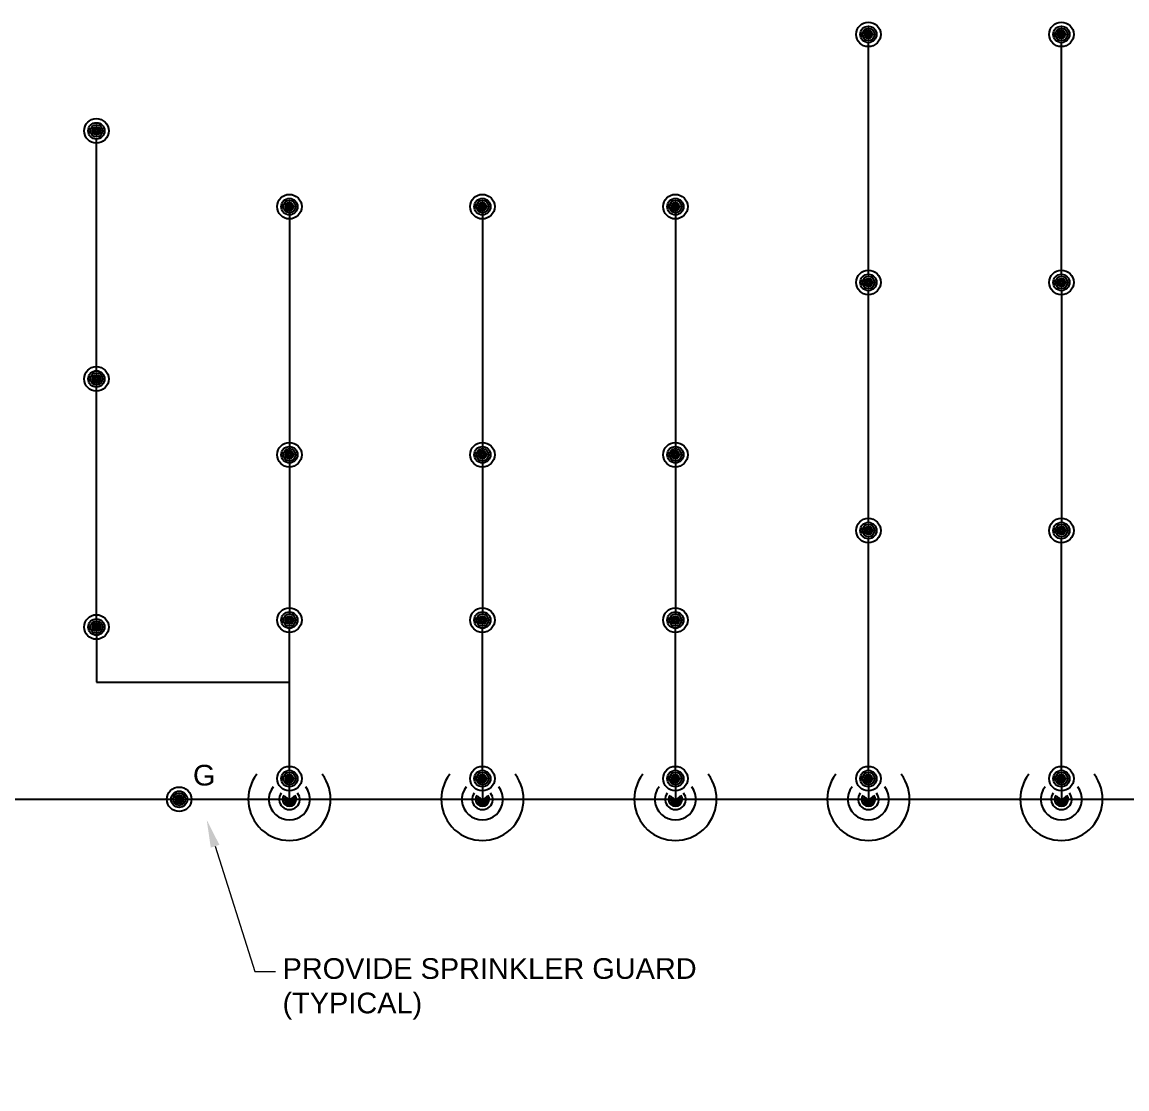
# Model space of a CAD drawing. Extents: x -24247 to 247, y -156 to 1335.
# Drawn here: x -1671 to -1030, y -120 to 499 of the extents above; entities that cross this region are included whole.
import ezdxf
from ezdxf import colors
from ezdxf.entities.mleader import LeaderData, LeaderLine
from ezdxf.math import Vec2, Vec3

# ---------------------------------------------------------------- set-up
doc = ezdxf.new("R2010")
doc.units = 0
doc.header["$LTSCALE"] = 48
doc.header["$MEASUREMENT"] = 0
for name, color, linetype in [('F-DRYP-N', 3, 'Continuous'), ('F-DRYP-N @ 1 (1)', 3, 'Continuous'), ('F-DRYP-N @ 1 (2)', 3, 'Continuous'), ('F-DRYP-N @ 12', 3, 'Continuous'), ('F-DRYP-N @ 128', 3, 'Continuous'), ('F-DRYP-N @ 16', 3, 'Continuous'), ('F-DRYP-N @ 192', 3, 'Continuous'), ('F-DRYP-N @ 2', 3, 'Continuous'), ('F-DRYP-N @ 24', 3, 'Continuous'), ('F-DRYP-N @ 384', 3, 'Continuous'), ('F-DRYP-N @ 4', 3, 'Continuous'), ('F-DRYP-N @ 48', 3, 'Continuous'), ('F-DRYP-N @ 64', 3, 'Continuous'), ('F-DRYP-N @ 768', 3, 'Continuous'), ('F-DRYP-N @ 8', 3, 'Continuous'), ('F-DRYP-N @ 96', 3, 'Continuous'), ('F-SPRK-HEAD-N', 2, 'Continuous'), ('F-SPRK-HEAD-N @ 1 (1)', 2, 'Continuous'), ('F-SPRK-HEAD-N @ 1 (2)', 2, 'Continuous'), ('F-SPRK-HEAD-N @ 128', 2, 'Continuous'), ('F-SPRK-HEAD-N @ 192', 2, 'Continuous'), ('F-SPRK-HEAD-N @ 48', 2, 'Continuous'), ('F-SPRK-HEAD-N @ 64', 2, 'Continuous'), ('F-SPRK-HEAD-N @ 96', 2, 'Continuous')]:
    doc.layers.add(name, color=color, linetype=linetype)
doc.layers.add('G-ANNO-TEXT', color=70, linetype='Continuous', lineweight=0)
doc.styles.add('Arial', font='arial.ttf')

# ---------------------------------------------------------------- blocks, each defined once
blk = doc.blocks.new('*U14')
blk.add_circle((0, 0), 0.0371)
at = {"color": 7, "lineweight": 0}
blk.add_circle((0, 0), 0.0117, dxfattribs=at)
blk = doc.blocks.new('*U485')
at = {"layer": 'F-SPRK-HEAD-N @ 1 (1)'}
blk.add_blockref('*U14', (-1628, 147.74), dxfattribs=at)
at = {"layer": 'F-SPRK-HEAD-N @ 1 (2)'}
blk.add_blockref('*U14', (-1628, 147.74), dxfattribs=at)
at = {"layer": 'F-SPRK-HEAD-N @ 128', "xscale": 128, "yscale": 128, "zscale": 128}
blk.add_blockref('*U14', (-1628, 147.74), dxfattribs=at)
at = {"layer": 'F-SPRK-HEAD-N @ 192', "xscale": 192, "yscale": 192, "zscale": 192}
blk.add_blockref('*U14', (-1628, 147.74), dxfattribs=at)
at = {"layer": 'F-SPRK-HEAD-N @ 48', "xscale": 48, "yscale": 48, "zscale": 48}
blk.add_blockref('*U14', (-1628, 147.74), dxfattribs=at)
at = {"layer": 'F-SPRK-HEAD-N @ 64', "xscale": 64, "yscale": 64, "zscale": 64}
blk.add_blockref('*U14', (-1628, 147.74), dxfattribs=at)
at = {"layer": 'F-SPRK-HEAD-N @ 96', "xscale": 96, "yscale": 96, "zscale": 96}
blk.add_blockref('*U14', (-1628, 147.74), dxfattribs=at)
blk = doc.blocks.new('*U486')
at = {"layer": 'F-SPRK-HEAD-N @ 1 (1)'}
blk.add_blockref('*U14', (-1628, 291.74), dxfattribs=at)
at = {"layer": 'F-SPRK-HEAD-N @ 1 (2)'}
blk.add_blockref('*U14', (-1628, 291.74), dxfattribs=at)
at = {"layer": 'F-SPRK-HEAD-N @ 128', "xscale": 128, "yscale": 128, "zscale": 128}
blk.add_blockref('*U14', (-1628, 291.74), dxfattribs=at)
at = {"layer": 'F-SPRK-HEAD-N @ 192', "xscale": 192, "yscale": 192, "zscale": 192}
blk.add_blockref('*U14', (-1628, 291.74), dxfattribs=at)
at = {"layer": 'F-SPRK-HEAD-N @ 48', "xscale": 48, "yscale": 48, "zscale": 48}
blk.add_blockref('*U14', (-1628, 291.74), dxfattribs=at)
at = {"layer": 'F-SPRK-HEAD-N @ 64', "xscale": 64, "yscale": 64, "zscale": 64}
blk.add_blockref('*U14', (-1628, 291.74), dxfattribs=at)
at = {"layer": 'F-SPRK-HEAD-N @ 96', "xscale": 96, "yscale": 96, "zscale": 96}
blk.add_blockref('*U14', (-1628, 291.74), dxfattribs=at)
blk = doc.blocks.new('*U487')
at = {"layer": 'F-SPRK-HEAD-N @ 1 (1)'}
blk.add_blockref('*U14', (-1628, 435.74), dxfattribs=at)
at = {"layer": 'F-SPRK-HEAD-N @ 1 (2)'}
blk.add_blockref('*U14', (-1628, 435.74), dxfattribs=at)
at = {"layer": 'F-SPRK-HEAD-N @ 128', "xscale": 128, "yscale": 128, "zscale": 128}
blk.add_blockref('*U14', (-1628, 435.74), dxfattribs=at)
at = {"layer": 'F-SPRK-HEAD-N @ 192', "xscale": 192, "yscale": 192, "zscale": 192}
blk.add_blockref('*U14', (-1628, 435.74), dxfattribs=at)
at = {"layer": 'F-SPRK-HEAD-N @ 48', "xscale": 48, "yscale": 48, "zscale": 48}
blk.add_blockref('*U14', (-1628, 435.74), dxfattribs=at)
at = {"layer": 'F-SPRK-HEAD-N @ 64', "xscale": 64, "yscale": 64, "zscale": 64}
blk.add_blockref('*U14', (-1628, 435.74), dxfattribs=at)
at = {"layer": 'F-SPRK-HEAD-N @ 96', "xscale": 96, "yscale": 96, "zscale": 96}
blk.add_blockref('*U14', (-1628, 435.74), dxfattribs=at)
blk = doc.blocks.new('*U488')
at = {"layer": 'F-SPRK-HEAD-N @ 1 (1)'}
blk.add_blockref('*U14', (-1516, 59.74), dxfattribs=at)
at = {"layer": 'F-SPRK-HEAD-N @ 1 (2)'}
blk.add_blockref('*U14', (-1516, 59.74), dxfattribs=at)
at = {"layer": 'F-SPRK-HEAD-N @ 128', "xscale": 128, "yscale": 128, "zscale": 128}
blk.add_blockref('*U14', (-1516, 59.74), dxfattribs=at)
at = {"layer": 'F-SPRK-HEAD-N @ 192', "xscale": 192, "yscale": 192, "zscale": 192}
blk.add_blockref('*U14', (-1516, 59.74), dxfattribs=at)
at = {"layer": 'F-SPRK-HEAD-N @ 48', "xscale": 48, "yscale": 48, "zscale": 48}
blk.add_blockref('*U14', (-1516, 59.74), dxfattribs=at)
at = {"layer": 'F-SPRK-HEAD-N @ 64', "xscale": 64, "yscale": 64, "zscale": 64}
blk.add_blockref('*U14', (-1516, 59.74), dxfattribs=at)
at = {"layer": 'F-SPRK-HEAD-N @ 96', "xscale": 96, "yscale": 96, "zscale": 96}
blk.add_blockref('*U14', (-1516, 59.74), dxfattribs=at)
blk = doc.blocks.new('*U495')
at = {"layer": 'F-SPRK-HEAD-N @ 1 (1)'}
blk.add_blockref('*U14', (-1580, 47.74), dxfattribs=at)
at = {"layer": 'F-SPRK-HEAD-N @ 1 (2)'}
blk.add_blockref('*U14', (-1580, 47.74), dxfattribs=at)
at = {"layer": 'F-SPRK-HEAD-N @ 128', "xscale": 128, "yscale": 128, "zscale": 128}
blk.add_blockref('*U14', (-1580, 47.74), dxfattribs=at)
at = {"layer": 'F-SPRK-HEAD-N @ 192', "xscale": 192, "yscale": 192, "zscale": 192}
blk.add_blockref('*U14', (-1580, 47.74), dxfattribs=at)
at = {"layer": 'F-SPRK-HEAD-N @ 48', "xscale": 48, "yscale": 48, "zscale": 48}
blk.add_blockref('*U14', (-1580, 47.74), dxfattribs=at)
at = {"layer": 'F-SPRK-HEAD-N @ 64', "xscale": 64, "yscale": 64, "zscale": 64}
blk.add_blockref('*U14', (-1580, 47.74), dxfattribs=at)
at = {"layer": 'F-SPRK-HEAD-N @ 96', "xscale": 96, "yscale": 96, "zscale": 96}
blk.add_blockref('*U14', (-1580, 47.74), dxfattribs=at)
blk = doc.blocks.new('*U499')
at = {"layer": 'F-SPRK-HEAD-N @ 1 (1)'}
blk.add_blockref('*U14', (-1180, 203.74), dxfattribs=at)
at = {"layer": 'F-SPRK-HEAD-N @ 1 (2)'}
blk.add_blockref('*U14', (-1180, 203.74), dxfattribs=at)
at = {"layer": 'F-SPRK-HEAD-N @ 128', "xscale": 128, "yscale": 128, "zscale": 128}
blk.add_blockref('*U14', (-1180, 203.74), dxfattribs=at)
at = {"layer": 'F-SPRK-HEAD-N @ 192', "xscale": 192, "yscale": 192, "zscale": 192}
blk.add_blockref('*U14', (-1180, 203.74), dxfattribs=at)
at = {"layer": 'F-SPRK-HEAD-N @ 48', "xscale": 48, "yscale": 48, "zscale": 48}
blk.add_blockref('*U14', (-1180, 203.74), dxfattribs=at)
at = {"layer": 'F-SPRK-HEAD-N @ 64', "xscale": 64, "yscale": 64, "zscale": 64}
blk.add_blockref('*U14', (-1180, 203.74), dxfattribs=at)
at = {"layer": 'F-SPRK-HEAD-N @ 96', "xscale": 96, "yscale": 96, "zscale": 96}
blk.add_blockref('*U14', (-1180, 203.74), dxfattribs=at)
blk = doc.blocks.new('*U500')
at = {"layer": 'F-SPRK-HEAD-N @ 1 (1)'}
blk.add_blockref('*U14', (-1180, 347.74), dxfattribs=at)
at = {"layer": 'F-SPRK-HEAD-N @ 1 (2)'}
blk.add_blockref('*U14', (-1180, 347.74), dxfattribs=at)
at = {"layer": 'F-SPRK-HEAD-N @ 128', "xscale": 128, "yscale": 128, "zscale": 128}
blk.add_blockref('*U14', (-1180, 347.74), dxfattribs=at)
at = {"layer": 'F-SPRK-HEAD-N @ 192', "xscale": 192, "yscale": 192, "zscale": 192}
blk.add_blockref('*U14', (-1180, 347.74), dxfattribs=at)
at = {"layer": 'F-SPRK-HEAD-N @ 48', "xscale": 48, "yscale": 48, "zscale": 48}
blk.add_blockref('*U14', (-1180, 347.74), dxfattribs=at)
at = {"layer": 'F-SPRK-HEAD-N @ 64', "xscale": 64, "yscale": 64, "zscale": 64}
blk.add_blockref('*U14', (-1180, 347.74), dxfattribs=at)
at = {"layer": 'F-SPRK-HEAD-N @ 96', "xscale": 96, "yscale": 96, "zscale": 96}
blk.add_blockref('*U14', (-1180, 347.74), dxfattribs=at)
blk = doc.blocks.new('*U501')
at = {"layer": 'F-SPRK-HEAD-N @ 1 (1)'}
blk.add_blockref('*U14', (-1068, 203.74), dxfattribs=at)
at = {"layer": 'F-SPRK-HEAD-N @ 1 (2)'}
blk.add_blockref('*U14', (-1068, 203.74), dxfattribs=at)
at = {"layer": 'F-SPRK-HEAD-N @ 128', "xscale": 128, "yscale": 128, "zscale": 128}
blk.add_blockref('*U14', (-1068, 203.74), dxfattribs=at)
at = {"layer": 'F-SPRK-HEAD-N @ 192', "xscale": 192, "yscale": 192, "zscale": 192}
blk.add_blockref('*U14', (-1068, 203.74), dxfattribs=at)
at = {"layer": 'F-SPRK-HEAD-N @ 48', "xscale": 48, "yscale": 48, "zscale": 48}
blk.add_blockref('*U14', (-1068, 203.74), dxfattribs=at)
at = {"layer": 'F-SPRK-HEAD-N @ 64', "xscale": 64, "yscale": 64, "zscale": 64}
blk.add_blockref('*U14', (-1068, 203.74), dxfattribs=at)
at = {"layer": 'F-SPRK-HEAD-N @ 96', "xscale": 96, "yscale": 96, "zscale": 96}
blk.add_blockref('*U14', (-1068, 203.74), dxfattribs=at)
blk = doc.blocks.new('*U502')
at = {"layer": 'F-SPRK-HEAD-N @ 1 (1)'}
blk.add_blockref('*U14', (-1068, 347.74), dxfattribs=at)
at = {"layer": 'F-SPRK-HEAD-N @ 1 (2)'}
blk.add_blockref('*U14', (-1068, 347.74), dxfattribs=at)
at = {"layer": 'F-SPRK-HEAD-N @ 128', "xscale": 128, "yscale": 128, "zscale": 128}
blk.add_blockref('*U14', (-1068, 347.74), dxfattribs=at)
at = {"layer": 'F-SPRK-HEAD-N @ 192', "xscale": 192, "yscale": 192, "zscale": 192}
blk.add_blockref('*U14', (-1068, 347.74), dxfattribs=at)
at = {"layer": 'F-SPRK-HEAD-N @ 48', "xscale": 48, "yscale": 48, "zscale": 48}
blk.add_blockref('*U14', (-1068, 347.74), dxfattribs=at)
at = {"layer": 'F-SPRK-HEAD-N @ 64', "xscale": 64, "yscale": 64, "zscale": 64}
blk.add_blockref('*U14', (-1068, 347.74), dxfattribs=at)
at = {"layer": 'F-SPRK-HEAD-N @ 96', "xscale": 96, "yscale": 96, "zscale": 96}
blk.add_blockref('*U14', (-1068, 347.74), dxfattribs=at)
blk = doc.blocks.new('*U511')
at = {"layer": 'F-SPRK-HEAD-N @ 1 (1)'}
blk.add_blockref('*U14', (-1404, 59.74), dxfattribs=at)
at = {"layer": 'F-SPRK-HEAD-N @ 1 (2)'}
blk.add_blockref('*U14', (-1404, 59.74), dxfattribs=at)
at = {"layer": 'F-SPRK-HEAD-N @ 128', "xscale": 128, "yscale": 128, "zscale": 128}
blk.add_blockref('*U14', (-1404, 59.74), dxfattribs=at)
at = {"layer": 'F-SPRK-HEAD-N @ 192', "xscale": 192, "yscale": 192, "zscale": 192}
blk.add_blockref('*U14', (-1404, 59.74), dxfattribs=at)
at = {"layer": 'F-SPRK-HEAD-N @ 48', "xscale": 48, "yscale": 48, "zscale": 48}
blk.add_blockref('*U14', (-1404, 59.74), dxfattribs=at)
at = {"layer": 'F-SPRK-HEAD-N @ 64', "xscale": 64, "yscale": 64, "zscale": 64}
blk.add_blockref('*U14', (-1404, 59.74), dxfattribs=at)
at = {"layer": 'F-SPRK-HEAD-N @ 96', "xscale": 96, "yscale": 96, "zscale": 96}
blk.add_blockref('*U14', (-1404, 59.74), dxfattribs=at)
blk = doc.blocks.new('*U512')
at = {"layer": 'F-SPRK-HEAD-N @ 1 (1)'}
blk.add_blockref('*U14', (-1292, 59.74), dxfattribs=at)
at = {"layer": 'F-SPRK-HEAD-N @ 1 (2)'}
blk.add_blockref('*U14', (-1292, 59.74), dxfattribs=at)
at = {"layer": 'F-SPRK-HEAD-N @ 128', "xscale": 128, "yscale": 128, "zscale": 128}
blk.add_blockref('*U14', (-1292, 59.74), dxfattribs=at)
at = {"layer": 'F-SPRK-HEAD-N @ 192', "xscale": 192, "yscale": 192, "zscale": 192}
blk.add_blockref('*U14', (-1292, 59.74), dxfattribs=at)
at = {"layer": 'F-SPRK-HEAD-N @ 48', "xscale": 48, "yscale": 48, "zscale": 48}
blk.add_blockref('*U14', (-1292, 59.74), dxfattribs=at)
at = {"layer": 'F-SPRK-HEAD-N @ 64', "xscale": 64, "yscale": 64, "zscale": 64}
blk.add_blockref('*U14', (-1292, 59.74), dxfattribs=at)
at = {"layer": 'F-SPRK-HEAD-N @ 96', "xscale": 96, "yscale": 96, "zscale": 96}
blk.add_blockref('*U14', (-1292, 59.74), dxfattribs=at)
blk = doc.blocks.new('*U513')
at = {"layer": 'F-SPRK-HEAD-N @ 1 (1)'}
blk.add_blockref('*U14', (-1180, 59.74), dxfattribs=at)
at = {"layer": 'F-SPRK-HEAD-N @ 1 (2)'}
blk.add_blockref('*U14', (-1180, 59.74), dxfattribs=at)
at = {"layer": 'F-SPRK-HEAD-N @ 128', "xscale": 128, "yscale": 128, "zscale": 128}
blk.add_blockref('*U14', (-1180, 59.74), dxfattribs=at)
at = {"layer": 'F-SPRK-HEAD-N @ 192', "xscale": 192, "yscale": 192, "zscale": 192}
blk.add_blockref('*U14', (-1180, 59.74), dxfattribs=at)
at = {"layer": 'F-SPRK-HEAD-N @ 48', "xscale": 48, "yscale": 48, "zscale": 48}
blk.add_blockref('*U14', (-1180, 59.74), dxfattribs=at)
at = {"layer": 'F-SPRK-HEAD-N @ 64', "xscale": 64, "yscale": 64, "zscale": 64}
blk.add_blockref('*U14', (-1180, 59.74), dxfattribs=at)
at = {"layer": 'F-SPRK-HEAD-N @ 96', "xscale": 96, "yscale": 96, "zscale": 96}
blk.add_blockref('*U14', (-1180, 59.74), dxfattribs=at)
blk = doc.blocks.new('*U514')
at = {"layer": 'F-SPRK-HEAD-N @ 1 (1)'}
blk.add_blockref('*U14', (-1068, 59.74), dxfattribs=at)
at = {"layer": 'F-SPRK-HEAD-N @ 1 (2)'}
blk.add_blockref('*U14', (-1068, 59.74), dxfattribs=at)
at = {"layer": 'F-SPRK-HEAD-N @ 128', "xscale": 128, "yscale": 128, "zscale": 128}
blk.add_blockref('*U14', (-1068, 59.74), dxfattribs=at)
at = {"layer": 'F-SPRK-HEAD-N @ 192', "xscale": 192, "yscale": 192, "zscale": 192}
blk.add_blockref('*U14', (-1068, 59.74), dxfattribs=at)
at = {"layer": 'F-SPRK-HEAD-N @ 48', "xscale": 48, "yscale": 48, "zscale": 48}
blk.add_blockref('*U14', (-1068, 59.74), dxfattribs=at)
at = {"layer": 'F-SPRK-HEAD-N @ 64', "xscale": 64, "yscale": 64, "zscale": 64}
blk.add_blockref('*U14', (-1068, 59.74), dxfattribs=at)
at = {"layer": 'F-SPRK-HEAD-N @ 96', "xscale": 96, "yscale": 96, "zscale": 96}
blk.add_blockref('*U14', (-1068, 59.74), dxfattribs=at)
blk = doc.blocks.new('*U527')
at = {"layer": 'F-SPRK-HEAD-N @ 1 (1)'}
blk.add_blockref('*U14', (-1180, 491.74), dxfattribs=at)
at = {"layer": 'F-SPRK-HEAD-N @ 1 (2)'}
blk.add_blockref('*U14', (-1180, 491.74), dxfattribs=at)
at = {"layer": 'F-SPRK-HEAD-N @ 128', "xscale": 128, "yscale": 128, "zscale": 128}
blk.add_blockref('*U14', (-1180, 491.74), dxfattribs=at)
at = {"layer": 'F-SPRK-HEAD-N @ 192', "xscale": 192, "yscale": 192, "zscale": 192}
blk.add_blockref('*U14', (-1180, 491.74), dxfattribs=at)
at = {"layer": 'F-SPRK-HEAD-N @ 48', "xscale": 48, "yscale": 48, "zscale": 48}
blk.add_blockref('*U14', (-1180, 491.74), dxfattribs=at)
at = {"layer": 'F-SPRK-HEAD-N @ 64', "xscale": 64, "yscale": 64, "zscale": 64}
blk.add_blockref('*U14', (-1180, 491.74), dxfattribs=at)
at = {"layer": 'F-SPRK-HEAD-N @ 96', "xscale": 96, "yscale": 96, "zscale": 96}
blk.add_blockref('*U14', (-1180, 491.74), dxfattribs=at)
blk = doc.blocks.new('*U531')
at = {"layer": 'F-SPRK-HEAD-N @ 1 (1)'}
blk.add_blockref('*U14', (-1068, 491.74), dxfattribs=at)
at = {"layer": 'F-SPRK-HEAD-N @ 1 (2)'}
blk.add_blockref('*U14', (-1068, 491.74), dxfattribs=at)
at = {"layer": 'F-SPRK-HEAD-N @ 128', "xscale": 128, "yscale": 128, "zscale": 128}
blk.add_blockref('*U14', (-1068, 491.74), dxfattribs=at)
at = {"layer": 'F-SPRK-HEAD-N @ 192', "xscale": 192, "yscale": 192, "zscale": 192}
blk.add_blockref('*U14', (-1068, 491.74), dxfattribs=at)
at = {"layer": 'F-SPRK-HEAD-N @ 48', "xscale": 48, "yscale": 48, "zscale": 48}
blk.add_blockref('*U14', (-1068, 491.74), dxfattribs=at)
at = {"layer": 'F-SPRK-HEAD-N @ 64', "xscale": 64, "yscale": 64, "zscale": 64}
blk.add_blockref('*U14', (-1068, 491.74), dxfattribs=at)
at = {"layer": 'F-SPRK-HEAD-N @ 96', "xscale": 96, "yscale": 96, "zscale": 96}
blk.add_blockref('*U14', (-1068, 491.74), dxfattribs=at)
blk = doc.blocks.new('*U650')
at = {"layer": 'F-SPRK-HEAD-N @ 1 (1)'}
blk.add_blockref('*U14', (-1516, 391.74), dxfattribs=at)
at = {"layer": 'F-SPRK-HEAD-N @ 1 (2)'}
blk.add_blockref('*U14', (-1516, 391.74), dxfattribs=at)
at = {"layer": 'F-SPRK-HEAD-N @ 128', "xscale": 128, "yscale": 128, "zscale": 128}
blk.add_blockref('*U14', (-1516, 391.74), dxfattribs=at)
at = {"layer": 'F-SPRK-HEAD-N @ 192', "xscale": 192, "yscale": 192, "zscale": 192}
blk.add_blockref('*U14', (-1516, 391.74), dxfattribs=at)
at = {"layer": 'F-SPRK-HEAD-N @ 48', "xscale": 48, "yscale": 48, "zscale": 48}
blk.add_blockref('*U14', (-1516, 391.74), dxfattribs=at)
at = {"layer": 'F-SPRK-HEAD-N @ 64', "xscale": 64, "yscale": 64, "zscale": 64}
blk.add_blockref('*U14', (-1516, 391.74), dxfattribs=at)
at = {"layer": 'F-SPRK-HEAD-N @ 96', "xscale": 96, "yscale": 96, "zscale": 96}
blk.add_blockref('*U14', (-1516, 391.74), dxfattribs=at)
blk = doc.blocks.new('*U651')
at = {"layer": 'F-SPRK-HEAD-N @ 1 (1)'}
blk.add_blockref('*U14', (-1404, 391.74), dxfattribs=at)
at = {"layer": 'F-SPRK-HEAD-N @ 1 (2)'}
blk.add_blockref('*U14', (-1404, 391.74), dxfattribs=at)
at = {"layer": 'F-SPRK-HEAD-N @ 128', "xscale": 128, "yscale": 128, "zscale": 128}
blk.add_blockref('*U14', (-1404, 391.74), dxfattribs=at)
at = {"layer": 'F-SPRK-HEAD-N @ 192', "xscale": 192, "yscale": 192, "zscale": 192}
blk.add_blockref('*U14', (-1404, 391.74), dxfattribs=at)
at = {"layer": 'F-SPRK-HEAD-N @ 48', "xscale": 48, "yscale": 48, "zscale": 48}
blk.add_blockref('*U14', (-1404, 391.74), dxfattribs=at)
at = {"layer": 'F-SPRK-HEAD-N @ 64', "xscale": 64, "yscale": 64, "zscale": 64}
blk.add_blockref('*U14', (-1404, 391.74), dxfattribs=at)
at = {"layer": 'F-SPRK-HEAD-N @ 96', "xscale": 96, "yscale": 96, "zscale": 96}
blk.add_blockref('*U14', (-1404, 391.74), dxfattribs=at)
blk = doc.blocks.new('*U652')
at = {"layer": 'F-SPRK-HEAD-N @ 1 (1)'}
blk.add_blockref('*U14', (-1292, 391.74), dxfattribs=at)
at = {"layer": 'F-SPRK-HEAD-N @ 1 (2)'}
blk.add_blockref('*U14', (-1292, 391.74), dxfattribs=at)
at = {"layer": 'F-SPRK-HEAD-N @ 128', "xscale": 128, "yscale": 128, "zscale": 128}
blk.add_blockref('*U14', (-1292, 391.74), dxfattribs=at)
at = {"layer": 'F-SPRK-HEAD-N @ 192', "xscale": 192, "yscale": 192, "zscale": 192}
blk.add_blockref('*U14', (-1292, 391.74), dxfattribs=at)
at = {"layer": 'F-SPRK-HEAD-N @ 48', "xscale": 48, "yscale": 48, "zscale": 48}
blk.add_blockref('*U14', (-1292, 391.74), dxfattribs=at)
at = {"layer": 'F-SPRK-HEAD-N @ 64', "xscale": 64, "yscale": 64, "zscale": 64}
blk.add_blockref('*U14', (-1292, 391.74), dxfattribs=at)
at = {"layer": 'F-SPRK-HEAD-N @ 96', "xscale": 96, "yscale": 96, "zscale": 96}
blk.add_blockref('*U14', (-1292, 391.74), dxfattribs=at)
blk = doc.blocks.new('*U653')
at = {"layer": 'F-SPRK-HEAD-N @ 1 (1)'}
blk.add_blockref('*U14', (-1516, 247.74), dxfattribs=at)
at = {"layer": 'F-SPRK-HEAD-N @ 1 (2)'}
blk.add_blockref('*U14', (-1516, 247.74), dxfattribs=at)
at = {"layer": 'F-SPRK-HEAD-N @ 128', "xscale": 128, "yscale": 128, "zscale": 128}
blk.add_blockref('*U14', (-1516, 247.74), dxfattribs=at)
at = {"layer": 'F-SPRK-HEAD-N @ 192', "xscale": 192, "yscale": 192, "zscale": 192}
blk.add_blockref('*U14', (-1516, 247.74), dxfattribs=at)
at = {"layer": 'F-SPRK-HEAD-N @ 48', "xscale": 48, "yscale": 48, "zscale": 48}
blk.add_blockref('*U14', (-1516, 247.74), dxfattribs=at)
at = {"layer": 'F-SPRK-HEAD-N @ 64', "xscale": 64, "yscale": 64, "zscale": 64}
blk.add_blockref('*U14', (-1516, 247.74), dxfattribs=at)
at = {"layer": 'F-SPRK-HEAD-N @ 96', "xscale": 96, "yscale": 96, "zscale": 96}
blk.add_blockref('*U14', (-1516, 247.74), dxfattribs=at)
blk = doc.blocks.new('*U654')
at = {"layer": 'F-SPRK-HEAD-N @ 1 (1)'}
blk.add_blockref('*U14', (-1404, 247.74), dxfattribs=at)
at = {"layer": 'F-SPRK-HEAD-N @ 1 (2)'}
blk.add_blockref('*U14', (-1404, 247.74), dxfattribs=at)
at = {"layer": 'F-SPRK-HEAD-N @ 128', "xscale": 128, "yscale": 128, "zscale": 128}
blk.add_blockref('*U14', (-1404, 247.74), dxfattribs=at)
at = {"layer": 'F-SPRK-HEAD-N @ 192', "xscale": 192, "yscale": 192, "zscale": 192}
blk.add_blockref('*U14', (-1404, 247.74), dxfattribs=at)
at = {"layer": 'F-SPRK-HEAD-N @ 48', "xscale": 48, "yscale": 48, "zscale": 48}
blk.add_blockref('*U14', (-1404, 247.74), dxfattribs=at)
at = {"layer": 'F-SPRK-HEAD-N @ 64', "xscale": 64, "yscale": 64, "zscale": 64}
blk.add_blockref('*U14', (-1404, 247.74), dxfattribs=at)
at = {"layer": 'F-SPRK-HEAD-N @ 96', "xscale": 96, "yscale": 96, "zscale": 96}
blk.add_blockref('*U14', (-1404, 247.74), dxfattribs=at)
blk = doc.blocks.new('*U655')
at = {"layer": 'F-SPRK-HEAD-N @ 1 (1)'}
blk.add_blockref('*U14', (-1292, 247.74), dxfattribs=at)
at = {"layer": 'F-SPRK-HEAD-N @ 1 (2)'}
blk.add_blockref('*U14', (-1292, 247.74), dxfattribs=at)
at = {"layer": 'F-SPRK-HEAD-N @ 128', "xscale": 128, "yscale": 128, "zscale": 128}
blk.add_blockref('*U14', (-1292, 247.74), dxfattribs=at)
at = {"layer": 'F-SPRK-HEAD-N @ 192', "xscale": 192, "yscale": 192, "zscale": 192}
blk.add_blockref('*U14', (-1292, 247.74), dxfattribs=at)
at = {"layer": 'F-SPRK-HEAD-N @ 48', "xscale": 48, "yscale": 48, "zscale": 48}
blk.add_blockref('*U14', (-1292, 247.74), dxfattribs=at)
at = {"layer": 'F-SPRK-HEAD-N @ 64', "xscale": 64, "yscale": 64, "zscale": 64}
blk.add_blockref('*U14', (-1292, 247.74), dxfattribs=at)
at = {"layer": 'F-SPRK-HEAD-N @ 96', "xscale": 96, "yscale": 96, "zscale": 96}
blk.add_blockref('*U14', (-1292, 247.74), dxfattribs=at)
blk = doc.blocks.new('*U656')
at = {"layer": 'F-SPRK-HEAD-N @ 1 (1)'}
blk.add_blockref('*U14', (-1516, 151.74), dxfattribs=at)
at = {"layer": 'F-SPRK-HEAD-N @ 1 (2)'}
blk.add_blockref('*U14', (-1516, 151.74), dxfattribs=at)
at = {"layer": 'F-SPRK-HEAD-N @ 128', "xscale": 128, "yscale": 128, "zscale": 128}
blk.add_blockref('*U14', (-1516, 151.74), dxfattribs=at)
at = {"layer": 'F-SPRK-HEAD-N @ 192', "xscale": 192, "yscale": 192, "zscale": 192}
blk.add_blockref('*U14', (-1516, 151.74), dxfattribs=at)
at = {"layer": 'F-SPRK-HEAD-N @ 48', "xscale": 48, "yscale": 48, "zscale": 48}
blk.add_blockref('*U14', (-1516, 151.74), dxfattribs=at)
at = {"layer": 'F-SPRK-HEAD-N @ 64', "xscale": 64, "yscale": 64, "zscale": 64}
blk.add_blockref('*U14', (-1516, 151.74), dxfattribs=at)
at = {"layer": 'F-SPRK-HEAD-N @ 96', "xscale": 96, "yscale": 96, "zscale": 96}
blk.add_blockref('*U14', (-1516, 151.74), dxfattribs=at)
blk = doc.blocks.new('*U657')
at = {"layer": 'F-SPRK-HEAD-N @ 1 (1)'}
blk.add_blockref('*U14', (-1404, 151.74), dxfattribs=at)
at = {"layer": 'F-SPRK-HEAD-N @ 1 (2)'}
blk.add_blockref('*U14', (-1404, 151.74), dxfattribs=at)
at = {"layer": 'F-SPRK-HEAD-N @ 128', "xscale": 128, "yscale": 128, "zscale": 128}
blk.add_blockref('*U14', (-1404, 151.74), dxfattribs=at)
at = {"layer": 'F-SPRK-HEAD-N @ 192', "xscale": 192, "yscale": 192, "zscale": 192}
blk.add_blockref('*U14', (-1404, 151.74), dxfattribs=at)
at = {"layer": 'F-SPRK-HEAD-N @ 48', "xscale": 48, "yscale": 48, "zscale": 48}
blk.add_blockref('*U14', (-1404, 151.74), dxfattribs=at)
at = {"layer": 'F-SPRK-HEAD-N @ 64', "xscale": 64, "yscale": 64, "zscale": 64}
blk.add_blockref('*U14', (-1404, 151.74), dxfattribs=at)
at = {"layer": 'F-SPRK-HEAD-N @ 96', "xscale": 96, "yscale": 96, "zscale": 96}
blk.add_blockref('*U14', (-1404, 151.74), dxfattribs=at)
blk = doc.blocks.new('*U658')
at = {"layer": 'F-SPRK-HEAD-N @ 1 (1)'}
blk.add_blockref('*U14', (-1292, 151.74), dxfattribs=at)
at = {"layer": 'F-SPRK-HEAD-N @ 1 (2)'}
blk.add_blockref('*U14', (-1292, 151.74), dxfattribs=at)
at = {"layer": 'F-SPRK-HEAD-N @ 128', "xscale": 128, "yscale": 128, "zscale": 128}
blk.add_blockref('*U14', (-1292, 151.74), dxfattribs=at)
at = {"layer": 'F-SPRK-HEAD-N @ 192', "xscale": 192, "yscale": 192, "zscale": 192}
blk.add_blockref('*U14', (-1292, 151.74), dxfattribs=at)
at = {"layer": 'F-SPRK-HEAD-N @ 48', "xscale": 48, "yscale": 48, "zscale": 48}
blk.add_blockref('*U14', (-1292, 151.74), dxfattribs=at)
at = {"layer": 'F-SPRK-HEAD-N @ 64', "xscale": 64, "yscale": 64, "zscale": 64}
blk.add_blockref('*U14', (-1292, 151.74), dxfattribs=at)
at = {"layer": 'F-SPRK-HEAD-N @ 96', "xscale": 96, "yscale": 96, "zscale": 96}
blk.add_blockref('*U14', (-1292, 151.74), dxfattribs=at)
blk = doc.blocks.new('*U6')
at = {"linetype": 'Continuous'}
blk.add_arc((0, 0), 0.03112, 232.56697, 127.43303, dxfattribs=at)
blk = doc.blocks.new('*U747')
at = {"layer": 'F-DRYP-N @ 1 (1)', "rotation": 270}
blk.add_blockref('*U6', (-1404, 47.74), dxfattribs=at)
at = {"layer": 'F-DRYP-N @ 1 (2)', "rotation": 270}
blk.add_blockref('*U6', (-1404, 47.74), dxfattribs=at)
at = {"layer": 'F-DRYP-N @ 12', "xscale": 12, "yscale": 12, "zscale": 12, "rotation": 270}
blk.add_blockref('*U6', (-1404, 47.74), dxfattribs=at)
at = {"layer": 'F-DRYP-N @ 128', "xscale": 128, "yscale": 128, "zscale": 128, "rotation": 270}
blk.add_blockref('*U6', (-1404, 47.74), dxfattribs=at)
at = {"layer": 'F-DRYP-N @ 16', "xscale": 16, "yscale": 16, "zscale": 16, "rotation": 270}
blk.add_blockref('*U6', (-1404, 47.74), dxfattribs=at)
at = {"layer": 'F-DRYP-N @ 192', "xscale": 192, "yscale": 192, "zscale": 192, "rotation": 270}
blk.add_blockref('*U6', (-1404, 47.74), dxfattribs=at)
at = {"layer": 'F-DRYP-N @ 2', "xscale": 2, "yscale": 2, "zscale": 2, "rotation": 270}
blk.add_blockref('*U6', (-1404, 47.74), dxfattribs=at)
at = {"layer": 'F-DRYP-N @ 24', "xscale": 24, "yscale": 24, "zscale": 24, "rotation": 270}
blk.add_blockref('*U6', (-1404, 47.74), dxfattribs=at)
at = {"layer": 'F-DRYP-N @ 384', "xscale": 384, "yscale": 384, "zscale": 384, "rotation": 270}
blk.add_blockref('*U6', (-1404, 47.74), dxfattribs=at)
at = {"layer": 'F-DRYP-N @ 4', "xscale": 4, "yscale": 4, "zscale": 4, "rotation": 270}
blk.add_blockref('*U6', (-1404, 47.74), dxfattribs=at)
at = {"layer": 'F-DRYP-N @ 48', "xscale": 48, "yscale": 48, "zscale": 48, "rotation": 270}
blk.add_blockref('*U6', (-1404, 47.74), dxfattribs=at)
at = {"layer": 'F-DRYP-N @ 64', "xscale": 64, "yscale": 64, "zscale": 64, "rotation": 270}
blk.add_blockref('*U6', (-1404, 47.74), dxfattribs=at)
at = {"layer": 'F-DRYP-N @ 768', "xscale": 768, "yscale": 768, "zscale": 768, "rotation": 270}
blk.add_blockref('*U6', (-1404, 47.74), dxfattribs=at)
at = {"layer": 'F-DRYP-N @ 8', "xscale": 8, "yscale": 8, "zscale": 8, "rotation": 270}
blk.add_blockref('*U6', (-1404, 47.74), dxfattribs=at)
at = {"layer": 'F-DRYP-N @ 96', "xscale": 96, "yscale": 96, "zscale": 96, "rotation": 270}
blk.add_blockref('*U6', (-1404, 47.74), dxfattribs=at)
blk = doc.blocks.new('*U748')
at = {"layer": 'F-DRYP-N @ 1 (1)', "rotation": 270}
blk.add_blockref('*U6', (-1292, 47.74), dxfattribs=at)
at = {"layer": 'F-DRYP-N @ 1 (2)', "rotation": 270}
blk.add_blockref('*U6', (-1292, 47.74), dxfattribs=at)
at = {"layer": 'F-DRYP-N @ 12', "xscale": 12, "yscale": 12, "zscale": 12, "rotation": 270}
blk.add_blockref('*U6', (-1292, 47.74), dxfattribs=at)
at = {"layer": 'F-DRYP-N @ 128', "xscale": 128, "yscale": 128, "zscale": 128, "rotation": 270}
blk.add_blockref('*U6', (-1292, 47.74), dxfattribs=at)
at = {"layer": 'F-DRYP-N @ 16', "xscale": 16, "yscale": 16, "zscale": 16, "rotation": 270}
blk.add_blockref('*U6', (-1292, 47.74), dxfattribs=at)
at = {"layer": 'F-DRYP-N @ 192', "xscale": 192, "yscale": 192, "zscale": 192, "rotation": 270}
blk.add_blockref('*U6', (-1292, 47.74), dxfattribs=at)
at = {"layer": 'F-DRYP-N @ 2', "xscale": 2, "yscale": 2, "zscale": 2, "rotation": 270}
blk.add_blockref('*U6', (-1292, 47.74), dxfattribs=at)
at = {"layer": 'F-DRYP-N @ 24', "xscale": 24, "yscale": 24, "zscale": 24, "rotation": 270}
blk.add_blockref('*U6', (-1292, 47.74), dxfattribs=at)
at = {"layer": 'F-DRYP-N @ 384', "xscale": 384, "yscale": 384, "zscale": 384, "rotation": 270}
blk.add_blockref('*U6', (-1292, 47.74), dxfattribs=at)
at = {"layer": 'F-DRYP-N @ 4', "xscale": 4, "yscale": 4, "zscale": 4, "rotation": 270}
blk.add_blockref('*U6', (-1292, 47.74), dxfattribs=at)
at = {"layer": 'F-DRYP-N @ 48', "xscale": 48, "yscale": 48, "zscale": 48, "rotation": 270}
blk.add_blockref('*U6', (-1292, 47.74), dxfattribs=at)
at = {"layer": 'F-DRYP-N @ 64', "xscale": 64, "yscale": 64, "zscale": 64, "rotation": 270}
blk.add_blockref('*U6', (-1292, 47.74), dxfattribs=at)
at = {"layer": 'F-DRYP-N @ 768', "xscale": 768, "yscale": 768, "zscale": 768, "rotation": 270}
blk.add_blockref('*U6', (-1292, 47.74), dxfattribs=at)
at = {"layer": 'F-DRYP-N @ 8', "xscale": 8, "yscale": 8, "zscale": 8, "rotation": 270}
blk.add_blockref('*U6', (-1292, 47.74), dxfattribs=at)
at = {"layer": 'F-DRYP-N @ 96', "xscale": 96, "yscale": 96, "zscale": 96, "rotation": 270}
blk.add_blockref('*U6', (-1292, 47.74), dxfattribs=at)
blk = doc.blocks.new('*U749')
at = {"layer": 'F-DRYP-N @ 1 (1)', "rotation": 270}
blk.add_blockref('*U6', (-1180, 47.74), dxfattribs=at)
at = {"layer": 'F-DRYP-N @ 1 (2)', "rotation": 270}
blk.add_blockref('*U6', (-1180, 47.74), dxfattribs=at)
at = {"layer": 'F-DRYP-N @ 12', "xscale": 12, "yscale": 12, "zscale": 12, "rotation": 270}
blk.add_blockref('*U6', (-1180, 47.74), dxfattribs=at)
at = {"layer": 'F-DRYP-N @ 128', "xscale": 128, "yscale": 128, "zscale": 128, "rotation": 270}
blk.add_blockref('*U6', (-1180, 47.74), dxfattribs=at)
at = {"layer": 'F-DRYP-N @ 16', "xscale": 16, "yscale": 16, "zscale": 16, "rotation": 270}
blk.add_blockref('*U6', (-1180, 47.74), dxfattribs=at)
at = {"layer": 'F-DRYP-N @ 192', "xscale": 192, "yscale": 192, "zscale": 192, "rotation": 270}
blk.add_blockref('*U6', (-1180, 47.74), dxfattribs=at)
at = {"layer": 'F-DRYP-N @ 2', "xscale": 2, "yscale": 2, "zscale": 2, "rotation": 270}
blk.add_blockref('*U6', (-1180, 47.74), dxfattribs=at)
at = {"layer": 'F-DRYP-N @ 24', "xscale": 24, "yscale": 24, "zscale": 24, "rotation": 270}
blk.add_blockref('*U6', (-1180, 47.74), dxfattribs=at)
at = {"layer": 'F-DRYP-N @ 384', "xscale": 384, "yscale": 384, "zscale": 384, "rotation": 270}
blk.add_blockref('*U6', (-1180, 47.74), dxfattribs=at)
at = {"layer": 'F-DRYP-N @ 4', "xscale": 4, "yscale": 4, "zscale": 4, "rotation": 270}
blk.add_blockref('*U6', (-1180, 47.74), dxfattribs=at)
at = {"layer": 'F-DRYP-N @ 48', "xscale": 48, "yscale": 48, "zscale": 48, "rotation": 270}
blk.add_blockref('*U6', (-1180, 47.74), dxfattribs=at)
at = {"layer": 'F-DRYP-N @ 64', "xscale": 64, "yscale": 64, "zscale": 64, "rotation": 270}
blk.add_blockref('*U6', (-1180, 47.74), dxfattribs=at)
at = {"layer": 'F-DRYP-N @ 768', "xscale": 768, "yscale": 768, "zscale": 768, "rotation": 270}
blk.add_blockref('*U6', (-1180, 47.74), dxfattribs=at)
at = {"layer": 'F-DRYP-N @ 8', "xscale": 8, "yscale": 8, "zscale": 8, "rotation": 270}
blk.add_blockref('*U6', (-1180, 47.74), dxfattribs=at)
at = {"layer": 'F-DRYP-N @ 96', "xscale": 96, "yscale": 96, "zscale": 96, "rotation": 270}
blk.add_blockref('*U6', (-1180, 47.74), dxfattribs=at)
blk = doc.blocks.new('*U750')
at = {"layer": 'F-DRYP-N @ 1 (1)', "rotation": 270}
blk.add_blockref('*U6', (-1068, 47.74), dxfattribs=at)
at = {"layer": 'F-DRYP-N @ 1 (2)', "rotation": 270}
blk.add_blockref('*U6', (-1068, 47.74), dxfattribs=at)
at = {"layer": 'F-DRYP-N @ 12', "xscale": 12, "yscale": 12, "zscale": 12, "rotation": 270}
blk.add_blockref('*U6', (-1068, 47.74), dxfattribs=at)
at = {"layer": 'F-DRYP-N @ 128', "xscale": 128, "yscale": 128, "zscale": 128, "rotation": 270}
blk.add_blockref('*U6', (-1068, 47.74), dxfattribs=at)
at = {"layer": 'F-DRYP-N @ 16', "xscale": 16, "yscale": 16, "zscale": 16, "rotation": 270}
blk.add_blockref('*U6', (-1068, 47.74), dxfattribs=at)
at = {"layer": 'F-DRYP-N @ 192', "xscale": 192, "yscale": 192, "zscale": 192, "rotation": 270}
blk.add_blockref('*U6', (-1068, 47.74), dxfattribs=at)
at = {"layer": 'F-DRYP-N @ 2', "xscale": 2, "yscale": 2, "zscale": 2, "rotation": 270}
blk.add_blockref('*U6', (-1068, 47.74), dxfattribs=at)
at = {"layer": 'F-DRYP-N @ 24', "xscale": 24, "yscale": 24, "zscale": 24, "rotation": 270}
blk.add_blockref('*U6', (-1068, 47.74), dxfattribs=at)
at = {"layer": 'F-DRYP-N @ 384', "xscale": 384, "yscale": 384, "zscale": 384, "rotation": 270}
blk.add_blockref('*U6', (-1068, 47.74), dxfattribs=at)
at = {"layer": 'F-DRYP-N @ 4', "xscale": 4, "yscale": 4, "zscale": 4, "rotation": 270}
blk.add_blockref('*U6', (-1068, 47.74), dxfattribs=at)
at = {"layer": 'F-DRYP-N @ 48', "xscale": 48, "yscale": 48, "zscale": 48, "rotation": 270}
blk.add_blockref('*U6', (-1068, 47.74), dxfattribs=at)
at = {"layer": 'F-DRYP-N @ 64', "xscale": 64, "yscale": 64, "zscale": 64, "rotation": 270}
blk.add_blockref('*U6', (-1068, 47.74), dxfattribs=at)
at = {"layer": 'F-DRYP-N @ 768', "xscale": 768, "yscale": 768, "zscale": 768, "rotation": 270}
blk.add_blockref('*U6', (-1068, 47.74), dxfattribs=at)
at = {"layer": 'F-DRYP-N @ 8', "xscale": 8, "yscale": 8, "zscale": 8, "rotation": 270}
blk.add_blockref('*U6', (-1068, 47.74), dxfattribs=at)
at = {"layer": 'F-DRYP-N @ 96', "xscale": 96, "yscale": 96, "zscale": 96, "rotation": 270}
blk.add_blockref('*U6', (-1068, 47.74), dxfattribs=at)
blk = doc.blocks.new('*U758')
at = {"layer": 'F-DRYP-N @ 1 (1)', "rotation": 270}
blk.add_blockref('*U6', (-1516, 47.74), dxfattribs=at)
at = {"layer": 'F-DRYP-N @ 1 (2)', "rotation": 270}
blk.add_blockref('*U6', (-1516, 47.74), dxfattribs=at)
at = {"layer": 'F-DRYP-N @ 12', "xscale": 12, "yscale": 12, "zscale": 12, "rotation": 270}
blk.add_blockref('*U6', (-1516, 47.74), dxfattribs=at)
at = {"layer": 'F-DRYP-N @ 128', "xscale": 128, "yscale": 128, "zscale": 128, "rotation": 270}
blk.add_blockref('*U6', (-1516, 47.74), dxfattribs=at)
at = {"layer": 'F-DRYP-N @ 16', "xscale": 16, "yscale": 16, "zscale": 16, "rotation": 270}
blk.add_blockref('*U6', (-1516, 47.74), dxfattribs=at)
at = {"layer": 'F-DRYP-N @ 192', "xscale": 192, "yscale": 192, "zscale": 192, "rotation": 270}
blk.add_blockref('*U6', (-1516, 47.74), dxfattribs=at)
at = {"layer": 'F-DRYP-N @ 2', "xscale": 2, "yscale": 2, "zscale": 2, "rotation": 270}
blk.add_blockref('*U6', (-1516, 47.74), dxfattribs=at)
at = {"layer": 'F-DRYP-N @ 24', "xscale": 24, "yscale": 24, "zscale": 24, "rotation": 270}
blk.add_blockref('*U6', (-1516, 47.74), dxfattribs=at)
at = {"layer": 'F-DRYP-N @ 384', "xscale": 384, "yscale": 384, "zscale": 384, "rotation": 270}
blk.add_blockref('*U6', (-1516, 47.74), dxfattribs=at)
at = {"layer": 'F-DRYP-N @ 4', "xscale": 4, "yscale": 4, "zscale": 4, "rotation": 270}
blk.add_blockref('*U6', (-1516, 47.74), dxfattribs=at)
at = {"layer": 'F-DRYP-N @ 48', "xscale": 48, "yscale": 48, "zscale": 48, "rotation": 270}
blk.add_blockref('*U6', (-1516, 47.74), dxfattribs=at)
at = {"layer": 'F-DRYP-N @ 64', "xscale": 64, "yscale": 64, "zscale": 64, "rotation": 270}
blk.add_blockref('*U6', (-1516, 47.74), dxfattribs=at)
at = {"layer": 'F-DRYP-N @ 768', "xscale": 768, "yscale": 768, "zscale": 768, "rotation": 270}
blk.add_blockref('*U6', (-1516, 47.74), dxfattribs=at)
at = {"layer": 'F-DRYP-N @ 8', "xscale": 8, "yscale": 8, "zscale": 8, "rotation": 270}
blk.add_blockref('*U6', (-1516, 47.74), dxfattribs=at)
at = {"layer": 'F-DRYP-N @ 96', "xscale": 96, "yscale": 96, "zscale": 96, "rotation": 270}
blk.add_blockref('*U6', (-1516, 47.74), dxfattribs=at)

msp = doc.modelspace()

# ---------------------------------------------------------------- linework, layer by layer
at = {"layer": 'F-DRYP-N'}
for p, q in [((-1180, 352.49), (-1180, 486.99)), ((-1068, 352.49), (-1068, 486.99)), ((-1628, 296.49), (-1628, 430.99)), ((-1516, 387.74), (-1516, 251.74)), ((-1404, 387.74), (-1404, 251.74)), ((-1292, 387.74), (-1292, 251.74)), ((-1180, 207.74), (-1180, 342.99)), ((-1068, 342.99), (-1068, 208.49)), ((-1628, 152.49), (-1628, 286.99)), ((-1516, 243.74), (-1516, 155.74)), ((-1404, 243.74), (-1404, 155.74)), ((-1292, 243.74), (-1292, 155.74)), ((-1180, 64.49), (-1180, 198.99)), ((-1068, 64.49), (-1068, 198.99)), ((-1516, 64.49), (-1516, 147.74)), ((-1404, 64.49), (-1404, 147.74)), ((-1292, 64.49), (-1292, 147.74)), ((-1628, 143.74), (-1628, 115.74)), ((-1628, 115.74), (-1516, 115.74)), ((-1516, 47.74), (-1516, 55.74)), ((-1404, 55.74), (-1404, 47.74)), ((-1292, 55.74), (-1292, 47.74)), ((-1180, 55.74), (-1180, 47.74)), ((-1068, 55.74), (-1068, 47.74)), ((-1700, 47.74), (-1584, 47.74)), ((-1576, 47.74), (-1520, 47.74)), ((-1512, 47.74), (-1407.98, 47.74)), ((-1400.02, 47.74), (-1295.98, 47.74)), ((-1288.02, 47.74), (-1183.98, 47.74)), ((-1176.02, 47.74), (-1071.98, 47.74)), ((-1064.02, 47.74), (-959.98, 47.74))]:
    msp.add_line(p, q, dxfattribs=at)

# ---------------------------------------------------------------- block references
for name in ['*U758', '*U747', '*U748', '*U749', '*U750']:
    msp.add_blockref(name, (0, 0), dxfattribs=at)
at = {"layer": 'F-SPRK-HEAD-N'}
for name in ['*U527', '*U531', '*U487', '*U650', '*U651', '*U652', '*U500', '*U502', '*U486', '*U653', '*U654', '*U655', '*U499', '*U501', '*U485', '*U656', '*U657', '*U658', '*U488', '*U511', '*U512', '*U513', '*U514', '*U495']:
    msp.add_blockref(name, (0, 0), dxfattribs=at)

# ---------------------------------------------------------------- texts
at = {"layer": 'G-ANNO-TEXT', "insert": (-1572, 67.74), "char_height": 12, "attachment_point": 1, "style": 'Arial'}
msp.add_mtext_dynamic_manual_height_columns('G', width=52, gutter_width=60, heights=[0], dxfattribs=at)

# ---------------------------------------------------------------- leaders
at = {"layer": 'G-ANNO-TEXT'}
ml = msp.add_multileader_mtext('Standard', dxfattribs=at)
ml.set_content('PROVIDE SPRINKLER GUARD\\P(TYPICAL)  ', color=256, style='Arial')
ml.set_leader_properties(color=256, linetype='ByLayer', lineweight=-1)
ml.build(insert=Vec2(0, 0))
ml.multileader.update_dxf_attribs({"has_dogleg": 0, "dogleg_length": 0.125, "arrow_head_size": 16, "scale": 128})
ctx = ml.context
ctx.base_point, ctx.scale, ctx.char_height, ctx.arrow_head_size, ctx.landing_gap_size, ctx.plane_origin = Vec3(-1524, -52.26), 128, 12, 16, 4, Vec3(-1564, 35.74)
notes = []
notes.append((ctx, [(0, (1, 1, 0), (-1540, -52.26), (1, 0), 16, [(0, [(-1564, 35.74), (-1536, -52.26)], 0, [])])]))
ctx.mtext.insert, ctx.mtext.flow_direction = Vec3(-1520, -44.49), 5
for ctx, leaders in notes:
    for number, flags, end, landing, length, lines in leaders:
        leader = LeaderData()
        leader.index, (leader.has_last_leader_line, leader.has_dogleg_vector, leader.attachment_direction) = number, flags
        leader.last_leader_point, leader.dogleg_vector, leader.dogleg_length = Vec3(end), Vec3(landing), length
        for number, points, colour, breaks in lines:
            line = LeaderLine()
            line.index, line.vertices, line.color, line.breaks = number, Vec3.list(points), colors.encode_raw_color(colour), breaks
            leader.lines.append(line)
        ctx.leaders.append(leader)

doc.saveas('drawing.dxf')
